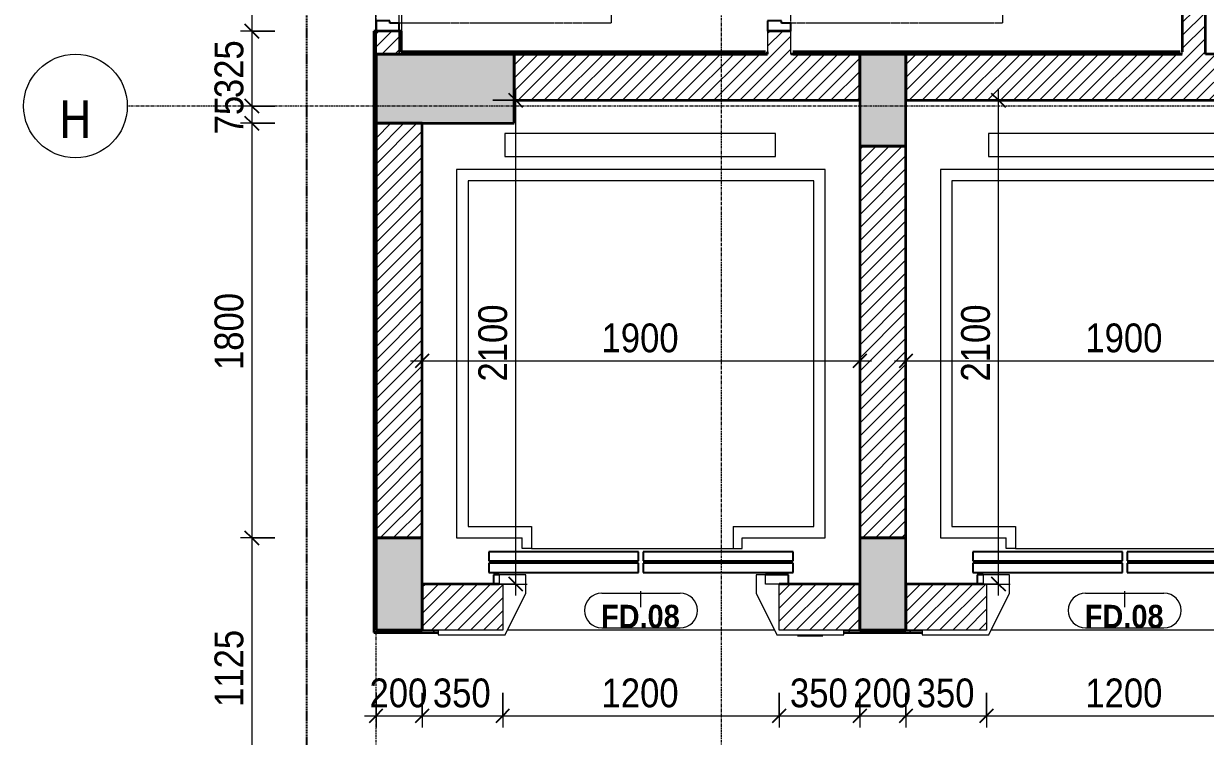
# Model space of a CAD drawing. Header units: millimetres. Extents: x 42962 to 86732, y 2002 to 54980.
# Drawn here: x 63400 to 68530, y 48701 to 51794 of the extents above; entities that cross this region are included whole.
import ezdxf

# ---------------------------------------------------------------- set-up
doc = ezdxf.new("R2010")
doc.units = ezdxf.units.MM
for name, pattern in [('Dash - Tight', [4.5, 3, -1.5]), ('Grid Line', [22.225, 12.7, -3.175, 3.175, -3.175]), ('Hidden', [7.14375, 4.7625, -2.38125])]:
    doc.linetypes.add(name, pattern=pattern)
for name, color, linetype, lineweight in [('0-2', 10, 'Continuous', 5), ('A-ANNO-DIMS', 211, 'Continuous', 9), ('A-ANNO-DIMS-50', 211, 'Continuous', 9), ('A-DETL-GENF-1', 92, 'Dash - Tight', 18), ('A-DETL-GENF-2', 92, 'Hidden', 25), ('A-DETL-MBND', 5, 'Continuous', 18), ('A-DOOR', 31, 'Continuous', 18), ('A-DOOR-1', 31, 'Continuous', 25), ('A-DOOR-FRAM', 31, 'Continuous', 25), ('A-DOOR-IDEN', 31, 'Continuous', 9), ('A-FLOR', 192, 'Continuous', 18), ('A-WALL', 113, 'Continuous', 18), ('A-WALL-1', 113, 'Continuous', 35), ('A-WALL-PATT-1', 111, 'Continuous', 18), ('I-WALL-2', 2, 'Continuous', 35), ('S-COLS-1', 9, 'Continuous', 5), ('S-COLS-2', 7, 'Continuous', 35), ('S-GRID-1', 1, 'Grid Line', 9), ('S-GRID-IDEN', 1, 'Continuous', 9)]:
    doc.layers.add(name, color=color, linetype=linetype, lineweight=lineweight)
doc.styles.add('Arial_B_1', font='arialbd.ttf', dxfattribs={"width": 0.9, "height": 100})
doc.styles.add('Tahoma_B', font='tahomabd.ttf', dxfattribs={"height": 162.5})
doc.styles.add('UTM Avo', font='', dxfattribs={"width": 0.9, "height": 125})
doc.styles.get('UTM Avo').set_extended_font_data('UTM Avo')
doc.dimstyles.new('1_Dim_chi_tiet_2_5', dxfattribs={"dimscale": 304.8, "dimtxt": 124.912619, "dimasz": 0.19685, "dimexe": 0.164042, "dimexo": 0.0625, "dimgap": 0.016404, "dimtad": 1, "dimdec": 0, "dimrnd": 5, "dimzin": 0, "dimdsep": 46, "dimtxsty": 'UTM Avo', "dimblk1": 'OBLIQUE', "dimblk2": 'OBLIQUE', "dimsah": 1, "dimcen": 0.09, "dimdle": 0.164042, "dimazin": 0, "dimtfac": 1, "dimtdec": 4, "dimtix": 1, "dimtmove": 0, "dimatfit": 3, "dimfxl": 0.328084, "dimfxlon": 1, "dimtvp": 1, "dimtolj": 1, "dimtzin": 0, "dimarcsym": 2})
pattern_1 = [(45, (20477.225, 0), (-28.284271, 28.284271), [])]
pattern_2 = [(45, (20477.225, 0), (-26.516504, 26.516504), [])]

# ---------------------------------------------------------------- blocks, each defined once
blk = doc.blocks.new('NCV_TKTC_KET CAU_rvt-3-TKCS_THANG MÁY TM1 - MẶT BẰNG TẦNG 2-8')
at = {"layer": 'S-COLS-1'}
for points in [[(45052.6, 51361.9), (45052.6, 51661.9), (44452.6, 51661.9), (44452.6, 51361.9)], [(46752.6, 51261.9), (46752.6, 51661.9), (46552.6, 51661.9), (46552.6, 51261.9)], [(44652.6, 49161.9), (44652.6, 49561.9), (44452.6, 49561.9), (44452.6, 49161.9)], [(46752.6, 49161.9), (46752.6, 49561.9), (46552.6, 49561.9), (46552.6, 49161.9)]]:
    blk.add_hatch(color=256, dxfattribs=at).paths.add_polyline_path(points)
at = {"layer": 'S-COLS-2'}
for p, q in [((44452.6, 51661.9), (44452.6, 51361.9)), ((45052.6, 51661.9), (44452.6, 51661.9)), ((45052.6, 51361.9), (45052.6, 51661.9)), ((46752.6, 51661.9), (46552.6, 51661.9)), ((46552.6, 51661.9), (46552.6, 51261.9)), ((46752.6, 51261.9), (46752.6, 51661.9)), ((44452.6, 51361.9), (45052.6, 51361.9)), ((46552.6, 51261.9), (46752.6, 51261.9)), ((44652.6, 49561.9), (44452.6, 49561.9)), ((44452.6, 49561.9), (44452.6, 49161.9)), ((44652.6, 49161.9), (44652.6, 49561.9)), ((46752.6, 49561.9), (46552.6, 49561.9)), ((46552.6, 49561.9), (46552.6, 49161.9)), ((46752.6, 49161.9), (46752.6, 49561.9)), ((44452.6, 49161.9), (44652.6, 49161.9)), ((46552.6, 49161.9), (46752.6, 49161.9))]:
    blk.add_line(p, q, dxfattribs=at)
blk = doc.blocks.new('Thang may HIEN - Dài x Rộng - 2000x2000-2402764-TKCS_THANG MÁY TM1 - MẶT BẰNG TẦNG 2-8')
at = {"layer": 'A-DOOR'}
for p, q in [((-590, 120), (-880, 120)), ((-880, 120), (-880, 100)), ((-500, -60), (-590, 120)), ((590, 120), (500, -60)), ((880, 120), (590, 120)), ((880, 100), (880, 120)), ((-880, 100), (-600, 100)), ((-600, 100), (-600, -100)), ((600, -100), (600, 100)), ((600, 100), (880, 100)), ((-600, -100), (-540, -100)), ((-540, -100), (-540, -140)), ((-500, -140), (-500, -60)), ((500, -60), (500, -140)), ((615, -100), (600, -100)), ((615, -140), (615, -100)), ((-660, -190.4), (-660, -150.4)), ((-660, -150.4), (-10, -150.4)), ((-540, -140), (-500, -140)), ((-10, -150.4), (-10, -190.4)), ((660, -150.4), (10, -150.4)), ((10, -150.4), (10, -190.4)), ((500, -140), (615, -140)), ((660, -190.4), (660, -150.4)), ((-10, -190.4), (-660, -190.4)), ((-10, -200.4), (-660, -200.4)), ((-660, -200.4), (-660, -240.4)), ((-10, -240.4), (-10, -200.4)), ((10, -190.4), (660, -190.4)), ((10, -200.4), (10, -240.4)), ((660, -200.4), (10, -200.4)), ((660, -240.4), (660, -200.4)), ((-660, -240.4), (-10, -240.4)), ((-440, -255), (-440, -300)), ((-400, -255), (-440, -255)), ((475, -255), (-400, -255)), ((-400, -350), (-400, -255)), ((10, -240.4), (660, -240.4)), ((475, -255), (515, -255)), ((475, -350), (475, -255)), ((515, -255), (515, -300)), ((-440, -300), (-800, -300)), ((-800, -300), (-800, -1900)), ((800, -300), (515, -300)), ((800, -1900), (800, -300)), ((-400, -350), (-750, -350)), ((-750, -350), (-750, -1850)), ((750, -350), (475, -350)), ((750, -1850), (750, -350)), ((-750, -1850), (750, -1850)), ((-800, -1900), (800, -1900)), ((590.8, -1955.4), (-584.2, -1955.4)), ((-584.2, -1955.4), (-584.2, -2055.4)), ((590.8, -2055.4), (590.8, -1955.4)), ((-584.2, -2055.4), (590.8, -2055.4))]:
    blk.add_line(p, q, dxfattribs=at)
at = {"layer": 'A-DOOR-1'}
for p, q in [((-680, 124), (-790, 124)), ((-790, 124), (-790, 120)), ((-680, 120), (-680, 124)), ((-600, -100), (-640, -100)), ((-640, -100), (-640, -140)), ((640, -100), (615, -100)), ((640, -140), (640, -100)), ((-10, -150.4), (-660, -150.4)), ((-660, -150.4), (-660, -190.4)), ((-640, -140), (-540, -140)), ((-10, -190.4), (-10, -150.4)), ((10, -150.4), (10, -190.4)), ((660, -150.4), (10, -150.4)), ((615, -140), (640, -140)), ((660, -190.4), (660, -150.4)), ((-660, -190.4), (-10, -190.4)), ((-10, -200.4), (-660, -200.4)), ((-660, -200.4), (-660, -240.4)), ((-10, -240.4), (-10, -200.4)), ((10, -190.4), (660, -190.4)), ((10, -200.4), (10, -240.4)), ((660, -200.4), (10, -200.4)), ((660, -240.4), (660, -200.4)), ((-660, -240.4), (-10, -240.4)), ((10, -240.4), (660, -240.4))]:
    blk.add_line(p, q, dxfattribs=at)
blk = doc.blocks.new('FD_02 - FD_03 - FD_03-KY THUAT-900x2200mm-801878-TKCS_THANG MÁY TM1 - MẶT BẰNG TẦNG 2-8')
at = {"layer": 'A-DETL-GENF-1'}
for p, q in [((420, 50), (420, 970)), ((420, 970), (460, 970)), ((460, 970), (460, 50)), ((460, 50), (420, 50))]:
    blk.add_line(p, q, dxfattribs=at)
blk.add_arc((460, 50), 920, 92.4919, 180, dxfattribs=at)
at = {"layer": 'A-DOOR-FRAM'}
for p, q in [((-460, 50), (-495, 50)), ((-495, 50), (-495, -50)), ((-460, 10), (-460, 50)), ((-450, 10), (-460, 10)), ((-450, -50), (-450, 10)), ((460, 10), (450, 10)), ((450, 10), (450, -50)), ((495, 50), (460, 50)), ((460, 50), (460, 10)), ((495, -50), (495, 50)), ((-495, -50), (-450, -50)), ((450, -50), (495, -50))]:
    blk.add_line(p, q, dxfattribs=at)
blk = doc.blocks.new('BORDER VIEW - BORDER VIEW-2485185-TKCS_THANG MÁY TM1 - MẶT BẰNG TẦNG 2-8')
at = {"layer": 'A-DETL-GENF-2'}
blk.add_line((0, 150), (0, 9616), dxfattribs=at)
blk = doc.blocks.new('Grid - M_Grid Head - Circle-353313-TKCS_THANG MÁY TM1 - MẶT BẰNG TẦNG 2-8')
at = {"layer": 'S-GRID-IDEN'}
blk.add_circle((0, 0), 4.5, dxfattribs=at)
blk = doc.blocks.new('DIMBLOCK69-TKCS_THANG MÁY TM1 - MẶT BẰNG TẦNG 2-8')
at = {"layer": 'A-ANNO-DIMS-50'}
for p, q in [((64491, 52751.9), (64341, 52751.9)), ((64391, 52751.9), (64391, 51761.9)), ((64391, 52751.9), (64491, 52751.9)), ((64491, 51761.9), (64341, 51761.9)), ((64391, 51761.9), (64491, 51761.9))]:
    blk.add_line(p, q, dxfattribs=at)
at = {"layer": 'A-ANNO-DIMS-50', "lineweight": 25}
for p, q in [((64391, 52751.9), (64361, 52781.9)), ((64391, 52751.9), (64421, 52721.9)), ((64391, 51761.9), (64361, 51791.9)), ((64391, 51761.9), (64421, 51731.9))]:
    blk.add_line(p, q, dxfattribs=at)
at = {"layer": 'A-ANNO-DIMS-50', "color": 0, "insert": (64228.7, 52128.6), "char_height": 125, "width": 308.118, "attachment_point": 1, "rotation": 90, "line_spacing_factor": 1.110334, "style": 'UTM Avo'}
blk.add_mtext('990', dxfattribs=at)
blk = doc.blocks.new('_Oblique')
at = {"color": 0, "linetype": 'ByBlock', "lineweight": -2}
blk.add_line((-0.5, -0.5), (0.5, 0.5), dxfattribs=at)
blk = doc.blocks.new('DIMBLOCK70-TKCS_THANG MÁY TM1 - MẶT BẰNG TẦNG 2-8')
at = {"layer": 'A-ANNO-DIMS-50'}
for p, q in [((64491, 51761.9), (64341, 51761.9)), ((64391, 51761.9), (64391, 51436.9)), ((64391, 51761.9), (64491, 51761.9)), ((64491, 51436.9), (64341, 51436.9)), ((64391, 51436.9), (64491, 51436.9))]:
    blk.add_line(p, q, dxfattribs=at)
at = {"layer": 'A-ANNO-DIMS-50', "lineweight": 25}
for p, q in [((64391, 51761.9), (64361, 51791.9)), ((64391, 51761.9), (64421, 51731.9)), ((64391, 51436.9), (64361, 51466.9)), ((64391, 51436.9), (64421, 51406.9))]:
    blk.add_line(p, q, dxfattribs=at)
at = {"layer": 'A-ANNO-DIMS-50', "color": 0, "insert": (64228.7, 51471.1), "char_height": 125, "width": 308.118, "attachment_point": 1, "rotation": 90, "line_spacing_factor": 1.110334, "style": 'UTM Avo'}
blk.add_mtext('325', dxfattribs=at)
blk = doc.blocks.new('DIMBLOCK71-TKCS_THANG MÁY TM1 - MẶT BẰNG TẦNG 2-8')
at = {"layer": 'A-ANNO-DIMS-50', "lineweight": 25}
for p, q in [((64391, 51436.9), (64361, 51466.9)), ((64391, 51436.9), (64421, 51406.9)), ((64391, 51361.9), (64361, 51391.9)), ((64391, 51361.9), (64421, 51331.9))]:
    blk.add_line(p, q, dxfattribs=at)
at = {"layer": 'A-ANNO-DIMS-50'}
for p, q in [((64491, 51436.9), (64341, 51436.9)), ((64391, 51436.9), (64391, 51361.9)), ((64391, 51436.9), (64491, 51436.9)), ((64491, 51361.9), (64341, 51361.9)), ((64391, 51361.9), (64491, 51361.9))]:
    blk.add_line(p, q, dxfattribs=at)
at = {"layer": 'A-ANNO-DIMS-50', "color": 0, "insert": (64228.7, 51313.8), "char_height": 125, "width": 205.412, "attachment_point": 1, "rotation": 90, "line_spacing_factor": 1.110334, "style": 'UTM Avo'}
blk.add_mtext('75', dxfattribs=at)
blk = doc.blocks.new('DIMBLOCK72-TKCS_THANG MÁY TM1 - MẶT BẰNG TẦNG 2-8')
at = {"layer": 'A-ANNO-DIMS-50'}
for p, q in [((64491, 51361.9), (64341, 51361.9)), ((64391, 51361.9), (64391, 49561.9)), ((64391, 51361.9), (64491, 51361.9)), ((64491, 49561.9), (64341, 49561.9)), ((64391, 49561.9), (64491, 49561.9))]:
    blk.add_line(p, q, dxfattribs=at)
at = {"layer": 'A-ANNO-DIMS-50', "lineweight": 25}
for p, q in [((64391, 51361.9), (64361, 51391.9)), ((64391, 51361.9), (64421, 51331.9)), ((64391, 49561.9), (64361, 49591.9)), ((64391, 49561.9), (64421, 49531.9))]:
    blk.add_line(p, q, dxfattribs=at)
at = {"layer": 'A-ANNO-DIMS-50', "color": 0, "insert": (64228.7, 50290.8), "char_height": 125, "width": 410.824, "attachment_point": 1, "rotation": 90, "line_spacing_factor": 1.110334, "style": 'UTM Avo'}
blk.add_mtext('1800', dxfattribs=at)
blk = doc.blocks.new('DIMBLOCK73-TKCS_THANG MÁY TM1 - MẶT BẰNG TẦNG 2-8')
at = {"layer": 'A-ANNO-DIMS-50'}
for p, q in [((64491, 49561.9), (64341, 49561.9)), ((64391, 49561.9), (64391, 48436.9)), ((64391, 49561.9), (64491, 49561.9)), ((64491, 48436.9), (64341, 48436.9)), ((64391, 48436.9), (64491, 48436.9))]:
    blk.add_line(p, q, dxfattribs=at)
at = {"layer": 'A-ANNO-DIMS-50', "lineweight": 25}
for p, q in [((64391, 49561.9), (64361, 49591.9)), ((64391, 49561.9), (64421, 49531.9)), ((64391, 48436.9), (64361, 48466.9)), ((64391, 48436.9), (64421, 48406.9))]:
    blk.add_line(p, q, dxfattribs=at)
at = {"layer": 'A-ANNO-DIMS-50', "color": 0, "insert": (64228.7, 48828.3), "char_height": 125, "width": 410.824, "attachment_point": 1, "rotation": 90, "line_spacing_factor": 1.110334, "style": 'UTM Avo'}
blk.add_mtext('1125', dxfattribs=at)
blk = doc.blocks.new('DIMBLOCK76-TKCS_THANG MÁY TM1 - MẶT BẰNG TẦNG 2-8')
at = {"layer": 'A-ANNO-DIMS-50'}
for p, q in [((65129.8, 50430.5), (65129.8, 50280.5)), ((65129.8, 50330.5), (65129.8, 50430.5)), ((67029.9, 50430.5), (67029.9, 50280.5)), ((67029.9, 50330.5), (67029.9, 50430.5)), ((65079.8, 50330.5), (67079.9, 50330.5))]:
    blk.add_line(p, q, dxfattribs=at)
at = {"layer": 'A-ANNO-DIMS-50', "lineweight": 25}
for p, q in [((65129.8, 50330.5), (65099.8, 50300.5)), ((65129.8, 50330.5), (65159.8, 50360.5)), ((67029.9, 50330.5), (66999.9, 50300.5)), ((67029.9, 50330.5), (67059.9, 50360.5))]:
    blk.add_line(p, q, dxfattribs=at)
at = {"layer": 'A-ANNO-DIMS-50', "color": 0, "insert": (65908.6, 50492.9), "char_height": 125, "width": 410.824, "attachment_point": 1, "line_spacing_factor": 1.110334, "style": 'UTM Avo'}
blk.add_mtext('1900', dxfattribs=at)
blk = doc.blocks.new('DIMBLOCK77-TKCS_THANG MÁY TM1 - MẶT BẰNG TẦNG 2-8')
at = {"layer": 'A-ANNO-DIMS-50'}
for p, q in [((67229.9, 50430.5), (67229.9, 50280.5)), ((67229.9, 50330.5), (67229.9, 50430.5)), ((69129.9, 50430.5), (69129.9, 50280.5)), ((69129.9, 50330.5), (69129.9, 50430.5)), ((67179.9, 50330.5), (69179.9, 50330.5))]:
    blk.add_line(p, q, dxfattribs=at)
at = {"layer": 'A-ANNO-DIMS-50', "lineweight": 25}
for p, q in [((67229.9, 50330.5), (67199.9, 50300.5)), ((67229.9, 50330.5), (67259.9, 50360.5)), ((69129.9, 50330.5), (69099.9, 50300.5)), ((69129.9, 50330.5), (69159.9, 50360.5))]:
    blk.add_line(p, q, dxfattribs=at)
at = {"layer": 'A-ANNO-DIMS-50', "color": 0, "insert": (68008.7, 50492.9), "char_height": 125, "width": 410.824, "attachment_point": 1, "line_spacing_factor": 1.110334, "style": 'UTM Avo'}
blk.add_mtext('1900', dxfattribs=at)
blk = doc.blocks.new('DIMBLOCK80-TKCS_THANG MÁY TM1 - MẶT BẰNG TẦNG 2-8')
at = {"layer": 'A-ANNO-DIMS-50'}
for p, q in [((64929.8, 48889.6), (64929.8, 48739.6)), ((64929.8, 48789.6), (64929.8, 48889.6)), ((65129.8, 48889.6), (65129.8, 48739.6)), ((65129.8, 48789.6), (65129.8, 48889.6)), ((64879.8, 48789.6), (65129.8, 48789.6))]:
    blk.add_line(p, q, dxfattribs=at)
at = {"layer": 'A-ANNO-DIMS-50', "lineweight": 25}
for p, q in [((64929.8, 48789.6), (64899.8, 48759.6)), ((64929.8, 48789.6), (64959.8, 48819.6)), ((65129.8, 48789.6), (65099.8, 48759.6)), ((65129.8, 48789.6), (65159.8, 48819.6))]:
    blk.add_line(p, q, dxfattribs=at)
at = {"layer": 'A-ANNO-DIMS-50', "color": 0, "insert": (64901.4, 48951.9), "char_height": 125, "width": 308.118, "attachment_point": 1, "line_spacing_factor": 1.110334, "style": 'UTM Avo'}
blk.add_mtext('200', dxfattribs=at)
blk = doc.blocks.new('DIMBLOCK81-TKCS_THANG MÁY TM1 - MẶT BẰNG TẦNG 2-8')
at = {"layer": 'A-ANNO-DIMS-50'}
for p, q in [((65129.8, 48889.6), (65129.8, 48739.6)), ((65129.8, 48789.6), (65129.8, 48889.6)), ((65479.8, 48889.6), (65479.8, 48739.6)), ((65479.8, 48789.6), (65479.8, 48889.6)), ((65129.8, 48789.6), (65479.8, 48789.6))]:
    blk.add_line(p, q, dxfattribs=at)
at = {"layer": 'A-ANNO-DIMS-50', "lineweight": 25}
for p, q in [((65129.8, 48789.6), (65099.8, 48759.6)), ((65129.8, 48789.6), (65159.8, 48819.6)), ((65479.8, 48789.6), (65449.8, 48759.6)), ((65479.8, 48789.6), (65509.8, 48819.6))]:
    blk.add_line(p, q, dxfattribs=at)
at = {"layer": 'A-ANNO-DIMS-50', "color": 0, "insert": (65176.4, 48951.9), "char_height": 125, "width": 308.118, "attachment_point": 1, "line_spacing_factor": 1.110334, "style": 'UTM Avo'}
blk.add_mtext('350', dxfattribs=at)
blk = doc.blocks.new('DIMBLOCK82-TKCS_THANG MÁY TM1 - MẶT BẰNG TẦNG 2-8')
at = {"layer": 'A-ANNO-DIMS-50'}
for p, q in [((65479.8, 48889.6), (65479.8, 48739.6)), ((65479.8, 48789.6), (65479.8, 48889.6)), ((66679.8, 48889.6), (66679.8, 48739.6)), ((66679.8, 48789.6), (66679.8, 48889.6)), ((65479.8, 48789.6), (66679.8, 48789.6))]:
    blk.add_line(p, q, dxfattribs=at)
at = {"layer": 'A-ANNO-DIMS-50', "lineweight": 25}
for p, q in [((65479.8, 48789.6), (65449.8, 48759.6)), ((65479.8, 48789.6), (65509.8, 48819.6)), ((66679.8, 48789.6), (66649.8, 48759.6)), ((66679.8, 48789.6), (66709.8, 48819.6))]:
    blk.add_line(p, q, dxfattribs=at)
at = {"layer": 'A-ANNO-DIMS-50', "color": 0, "insert": (65908.6, 48951.9), "char_height": 125, "width": 410.824, "attachment_point": 1, "line_spacing_factor": 1.110334, "style": 'UTM Avo'}
blk.add_mtext('1200', dxfattribs=at)
blk = doc.blocks.new('DIMBLOCK83-TKCS_THANG MÁY TM1 - MẶT BẰNG TẦNG 2-8')
at = {"layer": 'A-ANNO-DIMS-50'}
for p, q in [((66679.8, 48889.6), (66679.8, 48739.6)), ((66679.8, 48789.6), (66679.8, 48889.6)), ((67029.9, 48889.6), (67029.9, 48739.6)), ((67029.9, 48789.6), (67029.9, 48889.6)), ((66679.8, 48789.6), (67029.9, 48789.6))]:
    blk.add_line(p, q, dxfattribs=at)
at = {"layer": 'A-ANNO-DIMS-50', "lineweight": 25}
for p, q in [((66679.8, 48789.6), (66649.8, 48759.6)), ((66679.8, 48789.6), (66709.8, 48819.6)), ((67029.9, 48789.6), (66999.9, 48759.6)), ((67029.9, 48789.6), (67059.9, 48819.6))]:
    blk.add_line(p, q, dxfattribs=at)
at = {"layer": 'A-ANNO-DIMS-50', "color": 0, "insert": (66726.4, 48951.9), "char_height": 125, "width": 308.118, "attachment_point": 1, "line_spacing_factor": 1.110334, "style": 'UTM Avo'}
blk.add_mtext('350', dxfattribs=at)
blk = doc.blocks.new('DIMBLOCK84-TKCS_THANG MÁY TM1 - MẶT BẰNG TẦNG 2-8')
at = {"layer": 'A-ANNO-DIMS-50'}
for p, q in [((67029.9, 48889.6), (67029.9, 48739.6)), ((67029.9, 48789.6), (67029.9, 48889.6)), ((67229.9, 48889.6), (67229.9, 48739.6)), ((67229.9, 48789.6), (67229.9, 48889.6)), ((67029.9, 48789.6), (67229.9, 48789.6))]:
    blk.add_line(p, q, dxfattribs=at)
at = {"layer": 'A-ANNO-DIMS-50', "lineweight": 25}
for p, q in [((67029.9, 48789.6), (66999.9, 48759.6)), ((67029.9, 48789.6), (67059.9, 48819.6)), ((67229.9, 48789.6), (67199.9, 48759.6)), ((67229.9, 48789.6), (67259.9, 48819.6))]:
    blk.add_line(p, q, dxfattribs=at)
at = {"layer": 'A-ANNO-DIMS-50', "color": 0, "insert": (67001.5, 48951.9), "char_height": 125, "width": 308.118, "attachment_point": 1, "line_spacing_factor": 1.110334, "style": 'UTM Avo'}
blk.add_mtext('200', dxfattribs=at)
blk = doc.blocks.new('DIMBLOCK85-TKCS_THANG MÁY TM1 - MẶT BẰNG TẦNG 2-8')
at = {"layer": 'A-ANNO-DIMS-50'}
for p, q in [((67229.9, 48889.6), (67229.9, 48739.6)), ((67229.9, 48789.6), (67229.9, 48889.6)), ((67579.9, 48889.6), (67579.9, 48739.6)), ((67579.9, 48789.6), (67579.9, 48889.6)), ((67229.9, 48789.6), (67579.9, 48789.6))]:
    blk.add_line(p, q, dxfattribs=at)
at = {"layer": 'A-ANNO-DIMS-50', "lineweight": 25}
for p, q in [((67229.9, 48789.6), (67199.9, 48759.6)), ((67229.9, 48789.6), (67259.9, 48819.6)), ((67579.9, 48789.6), (67549.9, 48759.6)), ((67579.9, 48789.6), (67609.9, 48819.6))]:
    blk.add_line(p, q, dxfattribs=at)
at = {"layer": 'A-ANNO-DIMS-50', "color": 0, "insert": (67276.5, 48951.9), "char_height": 125, "width": 308.118, "attachment_point": 1, "line_spacing_factor": 1.110334, "style": 'UTM Avo'}
blk.add_mtext('350', dxfattribs=at)
blk = doc.blocks.new('DIMBLOCK86-TKCS_THANG MÁY TM1 - MẶT BẰNG TẦNG 2-8')
at = {"layer": 'A-ANNO-DIMS-50'}
for p, q in [((67579.9, 48889.6), (67579.9, 48739.6)), ((67579.9, 48789.6), (67579.9, 48889.6)), ((68779.9, 48889.6), (68779.9, 48739.6)), ((68779.9, 48789.6), (68779.9, 48889.6)), ((67579.9, 48789.6), (68779.9, 48789.6))]:
    blk.add_line(p, q, dxfattribs=at)
at = {"layer": 'A-ANNO-DIMS-50', "lineweight": 25}
for p, q in [((67579.9, 48789.6), (67549.9, 48759.6)), ((67579.9, 48789.6), (67609.9, 48819.6)), ((68779.9, 48789.6), (68749.9, 48759.6)), ((68779.9, 48789.6), (68809.9, 48819.6))]:
    blk.add_line(p, q, dxfattribs=at)
at = {"layer": 'A-ANNO-DIMS-50', "color": 0, "insert": (68008.7, 48951.9), "char_height": 125, "width": 410.824, "attachment_point": 1, "line_spacing_factor": 1.110334, "style": 'UTM Avo'}
blk.add_mtext('1200', dxfattribs=at)
blk = doc.blocks.new('STN_Door Tag - STN_Door Tag-1788670-TKCS_THANG MÁY TM1 - MẶT BẰNG TẦNG 2-8')
at = {"layer": 'A-DOOR-IDEN'}
for p, q in [((-3.37, 1.49), (3.43, 1.49)), ((-3.37, -1.52), (3.43, -1.52))]:
    blk.add_line(p, q, dxfattribs=at)
for centre, start, end in [((-3.37, -0.01), 90, 270), ((3.43, -0.01), 270, 90)]:
    blk.add_arc(centre, 1.51, start, end, dxfattribs=at)
blk = doc.blocks.new('DIMBLOCK89-TKCS_THANG MÁY TM1 - MẶT BẰNG TẦNG 2-8')
at = {"layer": 'A-ANNO-DIMS-50'}
for p, q in [((67631.8, 49311.9), (67631.8, 51511.9)), ((67531.8, 51461.9), (67681.8, 51461.9)), ((67631.8, 51461.9), (67531.8, 51461.9)), ((67531.8, 49361.9), (67681.8, 49361.9)), ((67631.8, 49361.9), (67531.8, 49361.9))]:
    blk.add_line(p, q, dxfattribs=at)
at = {"layer": 'A-ANNO-DIMS-50', "lineweight": 25}
for p, q in [((67631.8, 51461.9), (67601.8, 51491.9)), ((67631.8, 51461.9), (67661.8, 51431.9)), ((67631.8, 49361.9), (67601.8, 49391.9)), ((67631.8, 49361.9), (67661.8, 49331.9))]:
    blk.add_line(p, q, dxfattribs=at)
at = {"layer": 'A-ANNO-DIMS-50', "color": 0, "insert": (67469.4, 50240.8), "char_height": 125, "width": 410.824, "attachment_point": 1, "rotation": 90, "line_spacing_factor": 1.110334, "style": 'UTM Avo'}
blk.add_mtext('2100', dxfattribs=at)
blk = doc.blocks.new('DIMBLOCK90-TKCS_THANG MÁY TM1 - MẶT BẰNG TẦNG 2-8')
at = {"layer": 'A-ANNO-DIMS-50'}
for p, q in [((65536.2, 49311.9), (65536.2, 51511.9)), ((65436.2, 51461.9), (65586.2, 51461.9)), ((65536.2, 51461.9), (65436.2, 51461.9)), ((65436.2, 49361.9), (65586.2, 49361.9)), ((65536.2, 49361.9), (65436.2, 49361.9))]:
    blk.add_line(p, q, dxfattribs=at)
at = {"layer": 'A-ANNO-DIMS-50', "lineweight": 25}
for p, q in [((65536.2, 51461.9), (65506.2, 51491.9)), ((65536.2, 51461.9), (65566.2, 51431.9)), ((65536.2, 49361.9), (65506.2, 49391.9)), ((65536.2, 49361.9), (65566.2, 49331.9))]:
    blk.add_line(p, q, dxfattribs=at)
at = {"layer": 'A-ANNO-DIMS-50', "color": 0, "insert": (65373.8, 50240.8), "char_height": 125, "width": 410.824, "attachment_point": 1, "rotation": 90, "line_spacing_factor": 1.110334, "style": 'UTM Avo'}
blk.add_mtext('2100', dxfattribs=at)

msp = doc.modelspace()

# ---------------------------------------------------------------- hatches: boundary and pattern name
at = {"layer": 'A-WALL-PATT-1'}
h = msp.add_hatch(dxfattribs=at)
h.set_pattern_fill('FP_3', color=256, style=0, pattern_type=2)
h.set_pattern_definition(pattern_2)
h.paths.add_polyline_path([(64919.9, 49151.9), (64929.9, 49151.9), (64929.9, 51761.9), (64919.9, 51761.9), (64919.9, 51349)])
h.paths.add_polyline_path([(64919.9, 52751.9), (64929.9, 52751.9), (64929.9, 53861.9), (64919.9, 53861.9), (64919.9, 53296.3)])
h = msp.add_hatch(dxfattribs=at)
h.set_pattern_fill('FP_1', color=256, style=0, pattern_type=2)
h.set_pattern_definition(pattern_1)
h.paths.add_polyline_path([(65029.8, 51661.9), (65029.8, 51761.9), (64929.8, 51761.9), (64929.8, 51661.9)])
h.paths.add_polyline_path([(64929.8, 52751.9), (65029.8, 52751.9), (65029.8, 53362.4), (64929.8, 53362.4), (64929.8, 53296.3)])
h = msp.add_hatch(dxfattribs=at)
h.set_pattern_fill('FP_1', color=256, style=0, pattern_type=2)
h.set_pattern_definition(pattern_1)
h.paths.add_polyline_path([(66729.7, 51661.9), (66729.7, 51761.9), (66629.7, 51761.9), (66629.7, 51661.9)])
h.paths.add_polyline_path([(66629.7, 52751.9), (66729.7, 52751.9), (66729.7, 53361.9), (66629.7, 53361.9), (66629.7, 53351.9)])
h = msp.add_hatch(dxfattribs=at)
h.set_pattern_fill('FP_1', color=256, style=0, pattern_type=2)
h.set_pattern_definition(pattern_1)
h.paths.add_polyline_path([(68529.7, 51661.9), (68529.7, 53361.9), (68429.7, 53361.9), (68429.7, 51661.9)])
h = msp.add_hatch(dxfattribs=at)
h.set_pattern_fill('FP_3', color=256, style=0, pattern_type=2)
h.set_pattern_definition(pattern_2)
h.paths.add_polyline_path([(65039.9, 51661.9), (65039.9, 51761.9), (65029.9, 51761.9), (65029.9, 51661.9)])
h.paths.add_polyline_path([(65039.9, 52751.9), (65039.9, 52951.9), (65029.9, 52951.9), (65029.9, 52751.9)])
h = msp.add_hatch(dxfattribs=at)
h.set_pattern_fill('FP_3', color=256, style=0, pattern_type=2)
h.set_pattern_definition(pattern_2)
h.paths.add_polyline_path([(66629.7, 51661.9), (66629.7, 51671.9), (65039.9, 51671.9), (65039.9, 51661.9), (65793.3, 51661.9)])
h = msp.add_hatch(dxfattribs=at)
h.set_pattern_fill('FP_1', color=256, style=0, pattern_type=2)
h.set_pattern_definition(pattern_1)
h.paths.add_polyline_path([(65793.3, 51461.9), (67029.9, 51461.9), (67029.9, 51661.9), (65529.8, 51661.9), (65529.8, 51461.9)])
h = msp.add_hatch(dxfattribs=at)
h.set_pattern_fill('FP_3', color=256, style=0, pattern_type=2)
h.set_pattern_definition(pattern_2)
h.paths.add_polyline_path([(68429.7, 51661.9), (68429.7, 51671.9), (66739.7, 51671.9), (66739.7, 51661.9), (67834.1, 51661.9)])
h = msp.add_hatch(dxfattribs=at)
h.set_pattern_fill('FP_1', color=256, style=0, pattern_type=2)
h.set_pattern_definition(pattern_1)
h.paths.add_polyline_path([(69129.9, 51461.9), (69129.9, 51661.9), (67229.9, 51661.9), (67229.9, 51461.9), (67834.1, 51461.9)])
h = msp.add_hatch(dxfattribs=at)
h.set_pattern_fill('FP_1', color=256, style=0, pattern_type=2)
h.set_pattern_definition(pattern_1)
h.paths.add_polyline_path([(65129.8, 49561.9), (65129.8, 51361.9), (64929.8, 51361.9), (64929.8, 49561.9)])
h = msp.add_hatch(dxfattribs=at)
h.set_pattern_fill('FP_1', color=256, style=0, pattern_type=2)
h.set_pattern_definition(pattern_1)
h.paths.add_polyline_path([(67229.9, 49561.9), (67229.9, 51261.9), (67029.9, 51261.9), (67029.9, 49561.9)])
h = msp.add_hatch(dxfattribs=at)
h.set_pattern_fill('FP_1', color=256, style=0, pattern_type=2)
h.set_pattern_definition(pattern_1)
h.paths.add_polyline_path([(66959.8, 49161.9), (67029.9, 49161.9), (67029.9, 49361.9), (66679.8, 49361.9), (66679.8, 49161.9), (66813.7, 49161.9)])
h.paths.add_polyline_path([(65479.8, 49161.9), (65479.8, 49361.9), (65129.8, 49361.9), (65129.8, 49161.9), (65199.8, 49161.9)])
h = msp.add_hatch(dxfattribs=at)
h.set_pattern_fill('FP_1', color=256, style=0, pattern_type=2)
h.set_pattern_definition(pattern_1)
h.paths.add_polyline_path([(69059.9, 49161.9), (69129.9, 49161.9), (69129.9, 49361.9), (68779.9, 49361.9), (68779.9, 49161.9)])
h.paths.add_polyline_path([(67229.9, 49161.9), (67579.9, 49161.9), (67579.9, 49361.9), (67229.9, 49361.9), (67229.9, 49221.9)])
h = msp.add_hatch(dxfattribs=at)
h.set_pattern_fill('FP_3', color=256, style=0, pattern_type=2)
h.set_pattern_definition(pattern_2)
h.paths.add_polyline_path([(69119.9, 49151.9), (69129.9, 49151.9), (69129.9, 49161.9), (69059.9, 49161.9), (69059.9, 49151.9)])
h.paths.add_polyline_path([(66959.8, 49151.9), (67299.9, 49151.9), (67299.9, 49161.9), (66959.8, 49161.9), (66959.8, 49159.9)])
h.paths.add_polyline_path([(64929.9, 49151.9), (65199.8, 49151.9), (65199.8, 49161.9), (64929.9, 49161.9)])

# ---------------------------------------------------------------- linework, layer by layer
at = {"layer": 'A-DETL-MBND'}
for p, q in [((65029.9, 51761.9), (65029.9, 52751.9)), ((65039.9, 52751.9), (65039.9, 51761.9))]:
    msp.add_line(p, q, dxfattribs=at)
at = {"layer": 'A-DOOR-IDEN'}
for p, q in [((66079.8, 49261.9), (66079.8, 49331.7)), ((68179.9, 49261.9), (68179.9, 49331.7))]:
    msp.add_line(p, q, dxfattribs=at)
at = {"layer": 'A-FLOR'}
for p, q in [((64926.8, 52751.9), (64926.8, 51761.9)), ((67029.8, 51461.9), (67029.8, 51437.4)), ((66659.8, 49161.9), (65499.8, 49161.9)), ((68759.9, 49161.9), (67599.9, 49161.9))]:
    msp.add_line(p, q, dxfattribs=at)
at = {"layer": 'A-WALL'}
for p, q in [((64929.8, 51761.9), (64929.8, 51661.9)), ((64929.9, 51661.9), (64929.9, 51761.9)), ((65029.8, 51661.9), (65029.8, 51761.9)), ((65029.9, 51761.9), (65029.9, 51661.9)), ((66629.7, 51761.9), (66629.7, 51671.9)), ((66729.7, 51661.9), (66729.7, 51761.9)), ((68429.7, 51661.9), (68429.7, 51671.9)), ((65129.8, 49161.9), (65199.8, 49161.9)), ((65199.8, 49161.9), (65129.8, 49161.9)), ((66959.8, 49161.9), (67029.9, 49161.9)), ((67029.9, 49161.9), (66959.8, 49161.9)), ((67229.9, 49161.9), (67299.9, 49161.9)), ((67299.9, 49161.9), (67229.9, 49161.9))]:
    msp.add_line(p, q, dxfattribs=at)
at = {"layer": 'A-WALL-1'}
for p, q in [((68429.7, 53352.3), (68429.7, 51671.9)), ((68529.7, 51661.9), (68529.7, 53361.9)), ((65029.8, 51761.9), (64929.9, 51761.9)), ((66729.7, 51761.9), (66629.7, 51761.9)), ((64929.8, 51661.9), (65029.8, 51661.9)), ((66629.7, 51661.9), (65529.8, 51661.9)), ((65529.8, 51661.9), (65529.8, 51461.9)), ((67029.9, 51661.9), (66729.7, 51661.9)), ((67029.9, 51461.9), (67029.9, 51661.9)), ((68429.7, 51661.9), (67229.9, 51661.9)), ((67229.9, 51661.9), (67229.9, 51461.9)), ((69329.9, 51661.9), (68529.7, 51661.9)), ((65529.8, 51461.9), (67029.9, 51461.9)), ((67229.9, 51461.9), (69129.9, 51461.9)), ((65129.8, 51361.9), (64929.8, 51361.9)), ((64929.8, 51361.9), (64929.8, 49561.9)), ((65129.8, 49561.9), (65129.8, 51361.9)), ((67229.9, 51261.9), (67029.9, 51261.9)), ((67029.9, 51261.9), (67029.9, 49561.9)), ((67229.9, 49561.9), (67229.9, 51261.9)), ((64929.8, 49561.9), (65129.8, 49561.9)), ((67029.9, 49561.9), (67229.9, 49561.9)), ((65464.8, 49361.9), (65129.8, 49361.9)), ((65129.8, 49361.9), (65129.8, 49161.9)), ((67029.9, 49361.9), (66679.8, 49361.9)), ((67029.9, 49161.9), (67029.9, 49361.9)), ((67564.9, 49361.9), (67229.9, 49361.9)), ((67229.9, 49361.9), (67229.9, 49161.9))]:
    msp.add_line(p, q, dxfattribs=at)
at = {"layer": 'I-WALL-2'}
for p, q in [((64919.9, 51761.9), (64919.9, 49151.9)), ((64929.9, 51761.9), (64919.9, 51761.9)), ((65039.9, 51761.9), (65029.9, 51761.9)), ((65039.9, 51671.9), (65039.9, 51761.9)), ((64929.9, 49161.9), (64929.9, 51661.9)), ((65029.9, 51661.9), (66629.7, 51661.9)), ((66619.7, 51671.9), (65039.9, 51671.9)), ((66629.7, 51661.9), (66629.7, 51671.9)), ((68419.7, 51671.9), (66739.7, 51671.9)), ((66739.7, 51661.9), (68429.7, 51661.9)), ((64919.9, 49151.9), (65199.8, 49151.9)), ((65129.8, 49161.9), (64929.9, 49161.9)), ((66959.8, 49151.9), (67299.9, 49151.9)), ((67229.9, 49161.9), (67029.9, 49161.9))]:
    msp.add_line(p, q, dxfattribs=at)
at = {"layer": 'S-GRID-1'}
for p, q in [((64929.8, 44184.2), (64929.8, 53185.4)), ((66429.8, 44184.2), (66429.8, 53185.4)), ((65100.1, 51436.9), (63850.1, 51436.9)), ((69928.8, 51436.9), (65100.1, 51436.9))]:
    msp.add_line(p, q, dxfattribs=at)

# ---------------------------------------------------------------- block references
at = {"layer": '0-2'}
msp.add_blockref('NCV_TKTC_KET CAU_rvt-3-TKCS_THANG MÁY TM1 - MẶT BẰNG TẦNG 2-8', (20477.2, 0), dxfattribs=at)
at = {"layer": 'A-DETL-GENF-1'}
msp.add_blockref('BORDER VIEW - BORDER VIEW-2485185-TKCS_THANG MÁY TM1 - MẶT BẰNG TẦNG 2-8', (64629.8, 44136.9), dxfattribs=at)
at = {"layer": 'A-DOOR'}
for name, p, rotation in [('FD_02 - FD_03 - FD_03-KY THUAT-900x2200mm-801878-TKCS_THANG MÁY TM1 - MẶT BẰNG TẦNG 2-8', (64979.8, 52256.9), 270), ('FD_02 - FD_03 - FD_03-KY THUAT-900x2200mm-801878-TKCS_THANG MÁY TM1 - MẶT BẰNG TẦNG 2-8', (66679.7, 52256.9), 270), ('Thang may HIEN - Dài x Rộng - 2000x2000-2402764-TKCS_THANG MÁY TM1 - MẶT BẰNG TẦNG 2-8', (66079.8, 49261.9), 180), ('Thang may HIEN - Dài x Rộng - 2000x2000-2402764-TKCS_THANG MÁY TM1 - MẶT BẰNG TẦNG 2-8', (68179.9, 49261.9), 180)]:
    msp.add_blockref(name, p, dxfattribs=dict(at, rotation=rotation))
at = {"layer": 'A-DOOR-IDEN', "xscale": 49.99999999999998, "yscale": 49.99999999999998, "zscale": 49.99999999999998}
for p in [(66078.3, 49247.7), (68178.3, 49247.7)]:
    msp.add_blockref('STN_Door Tag - STN_Door Tag-1788670-TKCS_THANG MÁY TM1 - MẶT BẰNG TẦNG 2-8', p, dxfattribs=at)
at = {"layer": 'S-GRID-IDEN', "xscale": 49.99999999999998, "yscale": 49.99999999999998, "zscale": 49.99999999999998, "rotation": 89.99999999999987}
msp.add_blockref('Grid - M_Grid Head - Circle-353313-TKCS_THANG MÁY TM1 - MẶT BẰNG TẦNG 2-8', (63625.1, 51436.9), dxfattribs=at)

# ---------------------------------------------------------------- texts
at = {"layer": 'A-DOOR-IDEN', "char_height": 100, "width": 351.45, "attachment_point": 5, "line_spacing_factor": 0.936439, "style": 'Arial_B_1'}
for insert in [(66077.2, 49221), (68177.3, 49221)]:
    msp.add_mtext('\\pt2.25,4.5,6.75,9,11.25,13.5,15.75,18,20.25,22.5,24.75,27,29.25,31.5,33.75,36,38.25,40.5,42.75,45,47.25,49.5,51.75,54,56.25,58.5,60.75,63,65.25,67.5,69.75,72;FD.08', dxfattribs=dict(at, insert=insert))

# ---------------------------------------------------------------- dimensions: what is measured, and where the dimension line sits
at = {"layer": 'A-ANNO-DIMS'}
for base, p1, p2, override, picture, middle in [((64391, 51761.9), (64491, 52751.9), (64491, 51761.9), {"dimpost": '<>', "dimfxl": 990}, 'DIMBLOCK69-TKCS_THANG MÁY TM1 - MẶT BẰNG TẦNG 2-8', (64321.4, 52256.9)), ((64391, 51436.9), (64491, 51761.9), (64491, 51436.9), {"dimpost": '<>', "dimfxl": 325}, 'DIMBLOCK70-TKCS_THANG MÁY TM1 - MẶT BẰNG TẦNG 2-8', (64321.4, 51599.4)), ((64391, 51361.9), (64491, 51436.9), (64491, 51361.9), {"dimpost": '<>', "dimfxl": 75}, 'DIMBLOCK71-TKCS_THANG MÁY TM1 - MẶT BẰNG TẦNG 2-8', (64322.4, 51399.4)), ((65536.2, 51461.9), (65436.2, 49361.9), (65436.2, 51461.9), {"dimpost": '<>', "dimfxl": 2100}, 'DIMBLOCK90-TKCS_THANG MÁY TM1 - MẶT BẰNG TẦNG 2-8', (65466.5, 50411.9)), ((67631.8, 51461.9), (67531.8, 49361.9), (67531.8, 51461.9), {"dimpost": '<>', "dimfxl": 2100}, 'DIMBLOCK89-TKCS_THANG MÁY TM1 - MẶT BẰNG TẦNG 2-8', (67562.1, 50411.9)), ((64391, 49561.9), (64491, 51361.9), (64491, 49561.9), {"dimpost": '<>', "dimfxl": 1800}, 'DIMBLOCK72-TKCS_THANG MÁY TM1 - MẶT BẰNG TẦNG 2-8', (64321.4, 50461.9)), ((64391, 48436.9), (64491, 49561.9), (64491, 48436.9), {"dimpost": '<>', "dimfxl": 1125}, 'DIMBLOCK73-TKCS_THANG MÁY TM1 - MẶT BẰNG TẦNG 2-8', (64321.4, 48999.4))]:
    dim = msp.add_linear_dim(base=base, p1=p1, p2=p2, angle=90, dimstyle='1_Dim_chi_tiet_2_5', override=override, dxfattribs=at)
    dim.commit()
    dim.dimension.update_dxf_attribs({"geometry": picture, "text_midpoint": middle})
for base, p1, p2, override, picture, middle in [((67029.9, 50330.5), (65129.8, 50430.5), (67029.9, 50430.5), {"dimpost": '<>', "dimfxl": 1900.071331}, 'DIMBLOCK76-TKCS_THANG MÁY TM1 - MẶT BẰNG TẦNG 2-8', (66079.8, 50400.2)), ((69129.9, 50330.5), (67229.9, 50430.5), (69129.9, 50430.5), {"dimpost": '<>', "dimfxl": 1900}, 'DIMBLOCK77-TKCS_THANG MÁY TM1 - MẶT BẰNG TẦNG 2-8', (68179.9, 50400.2)), ((65129.8, 48789.6), (64929.8, 48889.6), (65129.8, 48889.6), {"dimpost": '<>', "dimfxl": 200}, 'DIMBLOCK80-TKCS_THANG MÁY TM1 - MẶT BẰNG TẦNG 2-8', (65029.8, 48859.2)), ((65479.8, 48789.6), (65129.8, 48889.6), (65479.8, 48889.6), {"dimpost": '<>', "dimfxl": 350}, 'DIMBLOCK81-TKCS_THANG MÁY TM1 - MẶT BẰNG TẦNG 2-8', (65304.8, 48859.2)), ((66679.8, 48789.6), (65479.8, 48889.6), (66679.8, 48889.6), {"dimpost": '<>', "dimfxl": 1200}, 'DIMBLOCK82-TKCS_THANG MÁY TM1 - MẶT BẰNG TẦNG 2-8', (66079.8, 48859.2)), ((67029.9, 48789.6), (66679.8, 48889.6), (67029.9, 48889.6), {"dimpost": '<>', "dimfxl": 350.071331}, 'DIMBLOCK83-TKCS_THANG MÁY TM1 - MẶT BẰNG TẦNG 2-8', (66854.8, 48859.2)), ((67229.9, 48789.6), (67029.9, 48889.6), (67229.9, 48889.6), {"dimpost": '<>', "dimfxl": 200}, 'DIMBLOCK84-TKCS_THANG MÁY TM1 - MẶT BẰNG TẦNG 2-8', (67129.9, 48859.2)), ((67579.9, 48789.6), (67229.9, 48889.6), (67579.9, 48889.6), {"dimpost": '<>', "dimfxl": 350}, 'DIMBLOCK85-TKCS_THANG MÁY TM1 - MẶT BẰNG TẦNG 2-8', (67404.9, 48859.2)), ((68779.9, 48789.6), (67579.9, 48889.6), (68779.9, 48889.6), {"dimpost": '<>', "dimfxl": 1200}, 'DIMBLOCK86-TKCS_THANG MÁY TM1 - MẶT BẰNG TẦNG 2-8', (68179.9, 48859.2))]:
    dim = msp.add_linear_dim(base=base, p1=p1, p2=p2, dimstyle='1_Dim_chi_tiet_2_5', override=override, dxfattribs=at)
    dim.commit()
    dim.dimension.update_dxf_attribs({"geometry": picture, "text_midpoint": middle})

# ---------------------------------------------------------------- next in the draw order: texts
at = {"layer": 'S-GRID-IDEN', "insert": (63624.6, 51379.7), "char_height": 162.5, "width": 172, "attachment_point": 5, "line_spacing_factor": 0.996129, "style": 'Tahoma_B', "bg_fill": 3, "box_fill_scale": 1.25, "bg_fill_color": 256, "bg_fill_true_color": 13158600, "bg_fill_transparency": 0}
msp.add_mtext('\\pt634.99962,1269.99925,1905.0005,2540.00013,3174.99975,3809.99937,4445.00062,5080.00025,5714.99987,6349.9995,6985.00075,7620.00037,8255,8889.99962,9524.99925,10160.0005,10795.00013,11429.99975,12064.99938,12700.00063,13335.00025,13969.99988,14604.9995,15240.00075,15875.00038,16510,17144.99963,17779.99925,18415.0005,19050.00013,19684.99975,20319.99938;H', dxfattribs=at)

doc.saveas('drawing.dxf')
